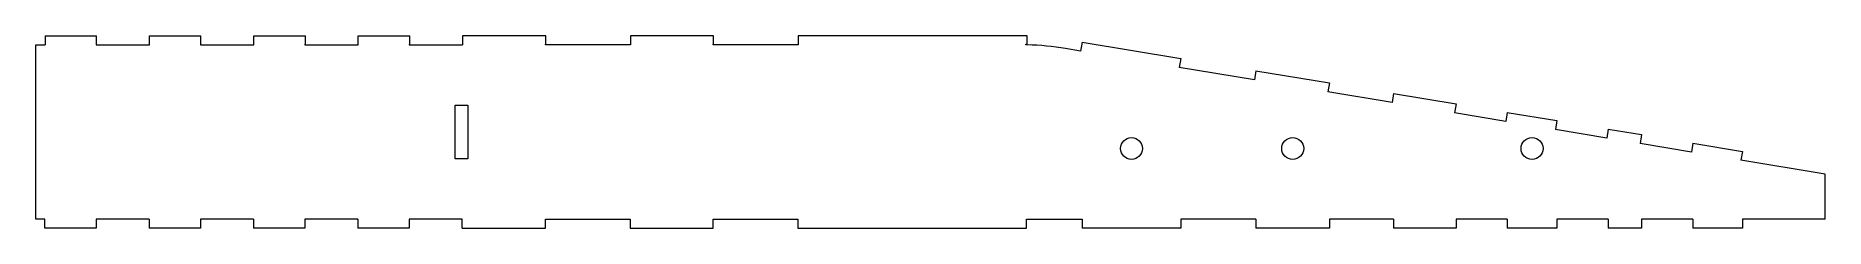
# Model space of a CAD drawing. Header units: millimetres. Extents: x 3 to 655, y 4 to 74.
import ezdxf

# ---------------------------------------------------------------- set-up
doc = ezdxf.new("R2010")
doc.units = ezdxf.units.MM

msp = doc.modelspace()

# ---------------------------------------------------------------- linework, layer by layer
at = {"color": 7, "linetype": 'Continuous', "lineweight": 15}
for p, q in [((6.32, 74.49), (6.32, 71.19)), ((6.32, 74.49), (25.02, 74.49)), ((25.02, 71.49), (25.02, 74.49)), ((44.32, 71.19), (44.32, 74.49)), ((44.32, 74.49), (63.02, 74.49)), ((63.02, 71.49), (63.02, 74.49)), ((82.32, 71.19), (82.32, 74.49)), ((82.32, 74.49), (101.02, 74.49)), ((101.02, 71.49), (101.02, 74.49)), ((120.32, 71.19), (120.32, 74.49)), ((120.32, 74.49), (139.02, 74.49)), ((139.02, 71.49), (139.02, 74.49)), ((188.58, 74.49), (158.31, 74.49)), ((158.31, 74.49), (158.31, 71.19)), ((188.58, 71.49), (188.58, 74.49)), ((219.43, 74.49), (219.43, 71.19)), ((249.7, 74.49), (219.43, 74.49)), ((249.7, 71.49), (249.7, 74.49)), ((280.55, 74.49), (280.55, 71.19)), ((363.85, 74.49), (280.55, 74.49)), ((363.85, 71.48), (363.85, 74.49)), ((383.91, 72.21), (383.38, 68.95)), ((383.91, 72.21), (419.85, 66.27)), ((2.86, 7.79), (2.86, 71.19)), ((2.86, 71.19), (6.32, 71.19)), ((24.87, 71.49), (25.02, 71.49)), ((24.87, 71.49), (24.87, 71.19)), ((24.87, 71.19), (44.32, 71.19)), ((62.87, 71.49), (63.02, 71.49)), ((62.87, 71.49), (62.87, 71.19)), ((62.87, 71.19), (82.32, 71.19)), ((100.87, 71.49), (101.02, 71.49)), ((100.87, 71.49), (100.87, 71.19)), ((100.87, 71.19), (120.32, 71.19)), ((138.87, 71.49), (139.02, 71.49)), ((138.87, 71.49), (138.87, 71.19)), ((138.87, 71.19), (158.31, 71.19)), ((188.43, 71.49), (188.58, 71.49)), ((188.43, 71.19), (188.43, 71.49)), ((219.43, 71.19), (188.43, 71.19)), ((249.55, 71.49), (249.7, 71.49)), ((249.55, 71.19), (249.55, 71.49)), ((280.55, 71.19), (249.55, 71.19)), ((363.44, 71.19), (363.45, 71.49)), ((364, 71.18), (363.44, 71.19)), ((363.45, 71.49), (363.85, 71.48)), ((377.84, 69.88), (377.83, 69.87)), ((383.38, 68.95), (377.83, 69.87)), ((419.85, 66.27), (419.31, 63.01)), ((446.67, 58.49), (419.31, 63.01)), ((447.21, 61.74), (446.67, 58.49)), ((447.21, 61.74), (473.97, 57.32)), ((473.97, 57.32), (473.43, 54.06)), ((496.78, 50.2), (473.43, 54.06)), ((497.31, 53.46), (496.78, 50.2)), ((497.31, 53.46), (520.07, 49.7)), ((155.64, 29.69), (155.64, 49.29)), ((155.64, 49.29), (160.23, 49.29)), ((160.23, 49.29), (160.23, 29.69)), ((520.07, 49.7), (519.53, 46.44)), ((538.19, 43.36), (519.53, 46.44)), ((538.73, 46.61), (538.19, 43.36)), ((538.73, 46.61), (556.81, 43.63)), ((556.81, 43.63), (556.27, 40.37)), ((574.94, 37.28), (556.27, 40.37)), ((575.47, 40.54), (574.94, 37.28)), ((575.47, 40.54), (587.66, 38.53)), ((587.66, 38.53), (587.12, 35.27)), ((605.79, 32.18), (587.12, 35.27)), ((606.32, 35.44), (605.79, 32.18)), ((606.32, 35.44), (624.4, 32.45)), ((160.23, 29.69), (155.64, 29.69)), ((624.4, 32.45), (623.86, 29.2)), ((654.53, 24.13), (623.86, 29.2)), ((654.53, 7.79), (654.53, 24.13)), ((6.17, 7.79), (2.86, 7.79)), ((6.17, 4.49), (6.17, 7.79)), ((44.17, 7.79), (24.87, 7.79)), ((24.87, 7.79), (24.87, 4.49)), ((44.17, 7.79), (44.17, 4.49)), ((82.17, 7.79), (62.87, 7.79)), ((62.87, 7.79), (62.87, 4.49)), ((82.17, 7.79), (82.17, 4.49)), ((120.17, 7.79), (100.87, 7.79)), ((100.87, 7.79), (100.87, 4.49)), ((120.17, 7.79), (120.17, 4.49)), ((158.17, 7.79), (138.87, 7.79)), ((138.87, 7.79), (138.87, 4.49)), ((158.17, 4.49), (158.17, 7.79)), ((188.43, 7.79), (219.29, 7.79)), ((188.43, 4.49), (188.43, 7.79)), ((219.29, 7.79), (219.29, 4.49)), ((249.55, 7.79), (280.41, 7.79)), ((249.55, 4.49), (249.55, 7.79)), ((280.41, 7.79), (280.41, 4.49)), ((363.7, 7.79), (383.93, 7.79)), ((363.7, 4.49), (363.7, 7.79)), ((383.93, 7.79), (383.93, 4.49)), ((447.22, 7.79), (419.86, 7.79)), ((419.86, 7.79), (419.86, 4.49)), ((447.22, 7.79), (447.22, 4.49)), ((497.33, 7.79), (473.98, 7.79)), ((473.98, 7.79), (473.98, 4.49)), ((497.33, 7.79), (497.33, 4.49)), ((538.75, 7.79), (520.08, 7.79)), ((520.08, 7.79), (520.08, 4.49)), ((538.75, 7.79), (538.75, 4.49)), ((575.49, 7.79), (556.82, 7.79)), ((556.82, 7.79), (556.82, 4.49)), ((575.49, 7.79), (575.49, 4.49)), ((606.34, 7.79), (587.67, 7.79)), ((587.67, 7.79), (587.67, 4.49)), ((606.34, 7.79), (606.34, 4.49)), ((654.53, 7.79), (624.41, 7.79)), ((624.41, 7.79), (624.41, 4.49)), ((24.87, 4.49), (6.17, 4.49)), ((62.87, 4.49), (44.17, 4.49)), ((100.87, 4.49), (82.17, 4.49)), ((138.87, 4.49), (120.17, 4.49)), ((158.17, 4.49), (188.43, 4.49)), ((219.29, 4.49), (249.55, 4.49)), ((280.41, 4.49), (363.7, 4.49)), ((419.86, 4.49), (383.93, 4.49)), ((473.98, 4.49), (447.22, 4.49)), ((520.08, 4.49), (497.33, 4.49)), ((556.82, 4.49), (538.75, 4.49)), ((587.67, 4.49), (575.49, 4.49)), ((624.41, 4.49), (606.34, 4.49))]:
    msp.add_line(p, q, dxfattribs=at)
for centre in [(401.9, 33.49), (460.6, 33.49), (547.78, 33.49)]:
    msp.add_circle(centre, 4, dxfattribs=at)
msp.add_ellipse((361.75, -24.51), major_axis=(97.19, 0), ratio=0.984808, start_param=1.40449, end_param=1.547624, dxfattribs=at)

doc.saveas('drawing.dxf')
